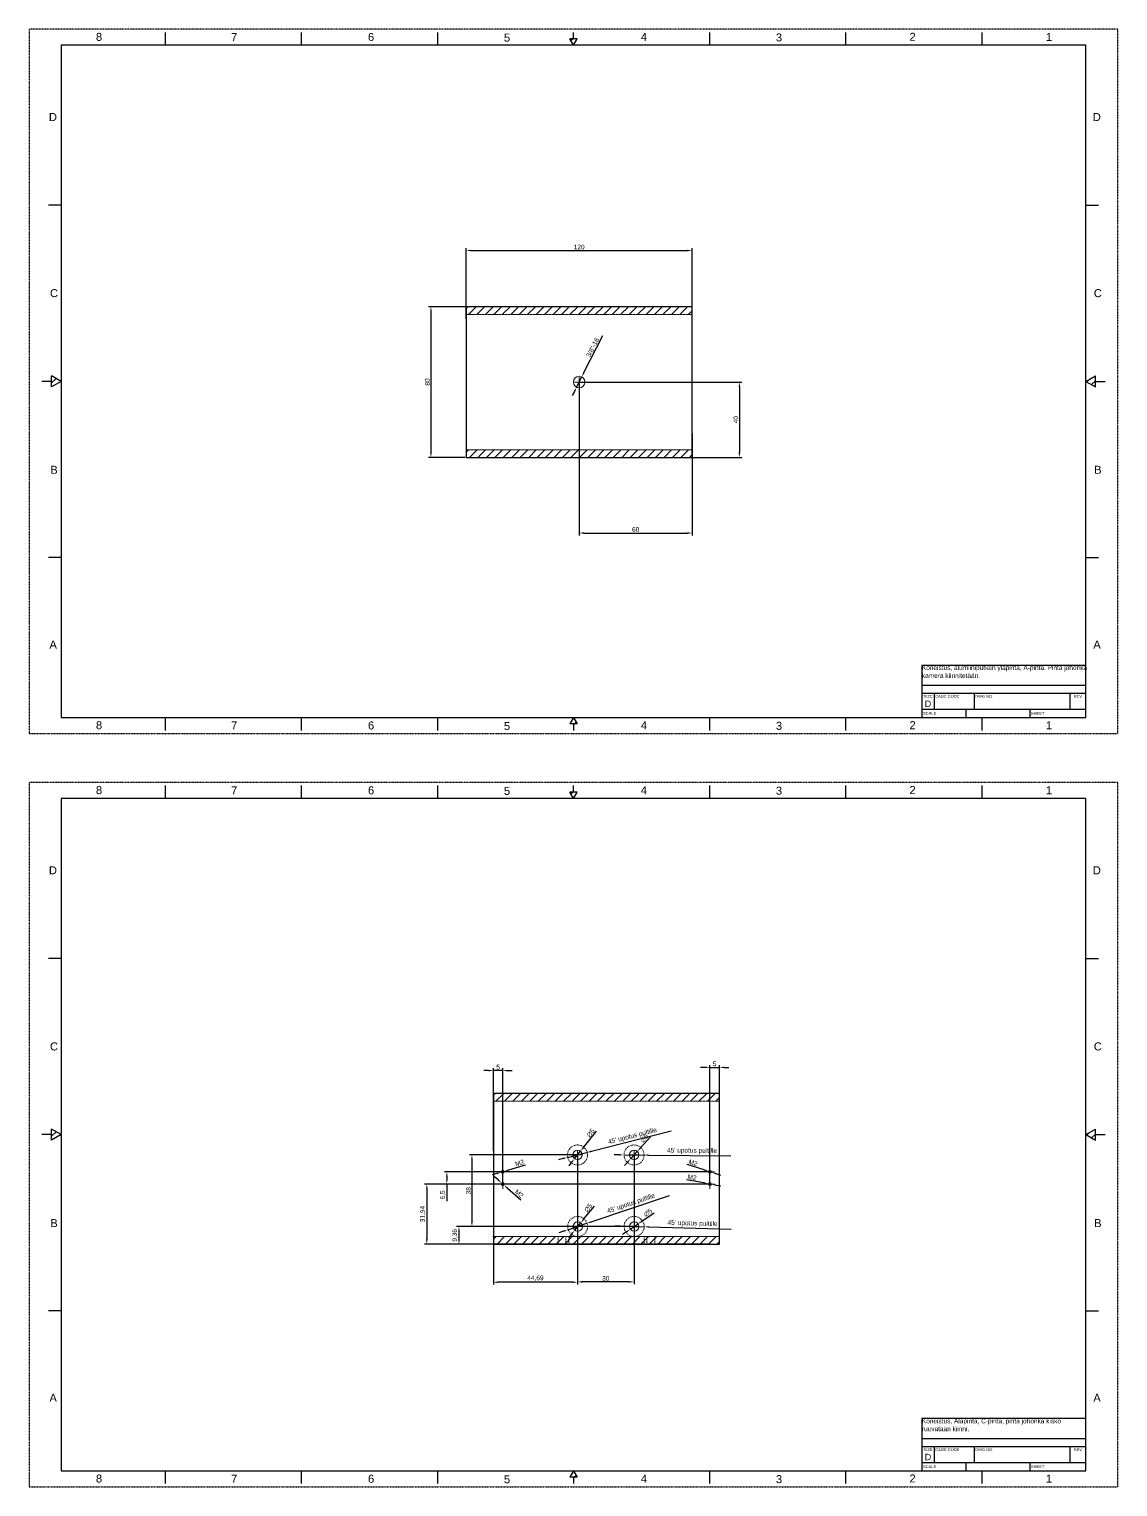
# Model space of a CAD drawing. Header units: millimetres. Extents: x -784753 to 2894, y -738 to 77802.
# Drawn here: x 2313 to 2891, y 1583 to 2357 of the extents above; entities that cross this region are included whole.
import ezdxf
from ezdxf.enums import TextEntityAlignment as Align

# ---------------------------------------------------------------- set-up
doc = ezdxf.new("R2010")
doc.units = ezdxf.units.MM
for name, pattern in [('CHAIN', [0.7087, 0.4724, -0.0591, 0.1181, -0.0591]), ('HIDDEN2', [0.1875, 0.125, -0.0625]), ('phl_center', [0.75, 0.4, -0.35])]:
    doc.linetypes.add(name, pattern=pattern)
doc.layers.add('DEFAULT', color=7, linetype='Continuous')
doc.layers.add('projection', color=7, linetype='Continuous')
doc.layers.add('Dimension (ANSI)', color=51, linetype='Continuous', lineweight=9)
doc.layers.add('Hatch (ANSI)', color=9, linetype='Continuous', lineweight=9)
doc.styles.add('ARIAL_TTF', font='arial.ttf')
doc.dimstyles.new('ISO-25', dxfattribs={"dimtxt": 2.5, "dimasz": 2.5, "dimexe": 1.25, "dimexo": 0.625, "dimtad": 1, "dimtxsty": 'Standard', "dimcen": 2.5, "dimadec": 0, "dimazin": 0, "dimtfac": 1, "dimtmove": 0, "dimatfit": 3, "dimfxl": 0, "dimarcsym": 0})

# ---------------------------------------------------------------- blocks, each defined once
blk = doc.blocks.new('ALUMIINIPUTKI-80X80-BOTTOMS')
at = {"layer": 'Hatch (ANSI)', "lineweight": 0}
h = blk.add_hatch(dxfattribs=at)
h.set_pattern_fill('ANSI31', color=256, style=0)
h.set_pattern_definition([(45, (83.8435, -284.888), (-2.245064, 2.245064), [])])
h.paths.add_polyline_path([(1312.97, -28.4), (1312.97, -32.52), (1432.97, -32.52), (1432.97, -28.4)])
h = blk.add_hatch(dxfattribs=at)
h.set_pattern_fill('ANSI31', color=256, style=0)
h.set_pattern_definition([(45, (83.9536, -284.888), (-2.245064, 2.245064), [])])
h.paths.add_polyline_path([(1433.08, -104.38), (1313.08, -104.38), (1313.08, -108.4), (1433.08, -108.4)])
for p, q in [((1433.19, -28.4), (1313.19, -28.4)), ((1313.19, -28.4), (1313.19, -108.4)), ((1433.19, -108.4), (1433.19, -28.4)), ((1313.19, -108.4), (1433.19, -108.4))]:
    blk.add_line(p, q)
at = {"color": 0, "lineweight": 0}
for p, q in [((1355.39, -61.04), (1360.39, -61.04)), ((1357.89, -58.54), (1357.89, -63.54)), ((1385.39, -61.04), (1390.39, -61.04)), ((1387.89, -58.54), (1387.89, -63.54)), ((1318.19, -67.46), (1318.19, -72.46)), ((1428.19, -67.46), (1428.19, -72.46)), ((1315.69, -69.96), (1320.69, -69.96)), ((1315.69, -76.46), (1320.69, -76.46)), ((1318.19, -73.96), (1318.19, -78.96)), ((1425.69, -69.96), (1430.69, -69.96)), ((1425.69, -76.46), (1430.69, -76.46)), ((1428.19, -73.96), (1428.19, -78.96)), ((1355.47, -99.04), (1360.47, -99.04)), ((1357.97, -96.54), (1357.97, -101.54)), ((1385.47, -99.04), (1390.47, -99.04)), ((1387.97, -96.54), (1387.97, -101.54))]:
    blk.add_line(p, q, dxfattribs=at)
at = {"linetype": 'phl_center', "lineweight": 0}
for p, q in [((1347.52, -108.4), (1347.52, -104.38)), ((1351.72, -108.4), (1351.72, -104.38)), ((1353.19, -108.4), (1353.19, -104.38)), ((1393.19, -108.4), (1393.19, -104.38)), ((1394.66, -108.4), (1394.66, -104.38)), ((1398.86, -108.4), (1398.86, -104.38))]:
    blk.add_line(p, q, dxfattribs=at)
at = {"lineweight": 0}
for p, q in [((1428.19, -104.38), (1427.19, -104.38)), ((1428.19, -104.38), (1429.19, -104.38)), ((1349.62, -108.4), (1347.12, -108.4)), ((1349.62, -108.4), (1352.12, -108.4)), ((1373.19, -108.4), (1353.19, -108.4)), ((1373.19, -108.4), (1393.19, -108.4)), ((1396.76, -108.4), (1394.26, -108.4)), ((1396.76, -108.4), (1399.26, -108.4))]:
    blk.add_line(p, q, dxfattribs=at)
at = {"linetype": 'phl_center', "lineweight": 0}
for centre in [(1357.89, -61.04), (1387.89, -61.04), (1357.97, -99.04), (1387.97, -99.04)]:
    blk.add_circle(centre, 5.32, dxfattribs=at)
at = {"lineweight": 0}
for centre, radius in [((1357.89, -61.04), 2.5), ((1387.89, -61.04), 2.5), ((1318.19, -69.96), 0.8), ((1428.19, -69.96), 0.8), ((1318.19, -76.46), 0.8), ((1428.19, -76.46), 0.8), ((1357.97, -99.04), 2.5), ((1387.97, -99.04), 2.5)]:
    blk.add_circle(centre, radius, dxfattribs=at)
at = {"layer": 'Hatch (ANSI)', "linetype": 'CHAIN', "lineweight": 0}
blk.add_line((1312.97, -32.52), (1432.97, -32.52), dxfattribs=at)
at = {"layer": 'Hatch (ANSI)', "lineweight": 0}
blk.add_line((1312.97, -104.38), (1432.97, -104.38), dxfattribs=at)
blk = doc.blocks.new('*D333')
at = {"layer": 'Defpoints', "color": 0, "lineweight": -3}
for p in [(2633.82, 1721.07), (2540.78, 1711.7), (2569.52, 1711.7)]:
    blk.add_point(p, dxfattribs=at)
at = {"layer": 'Dimension (ANSI)', "color": 0, "lineweight": -2}
for p, q in [((2633.19, 1721.07), (2539.53, 1721.07)), ((2540.78, 1718.57), (2540.78, 1714.2)), ((2568.9, 1711.7), (2539.53, 1711.7))]:
    blk.add_line(p, q, dxfattribs=at)
for points in [[(2540.36, 1718.57), (2541.2, 1718.57), (2540.78, 1721.07)], [(2541.2, 1714.2), (2540.36, 1714.2), (2540.78, 1711.7)]]:
    blk.add_solid(points, dxfattribs=at)
at = {"layer": 'Dimension (ANSI)', "color": 0, "lineweight": -2, "insert": (2538.7, 1716.39), "char_height": 2.5, "attachment_point": 5, "rotation": 90}
blk.add_mtext('9,36', dxfattribs=at)
blk = doc.blocks.new('*D334')
at = {"layer": 'Defpoints', "color": 0, "lineweight": -3}
for p in [(2603.73, 1759.07), (2559.04, 1724), (2559.04, 1691.5)]:
    blk.add_point(p, dxfattribs=at)
at = {"layer": 'Dimension (ANSI)', "color": 0, "lineweight": -2}
for p, q in [((2603.73, 1758.44), (2603.73, 1690.25)), ((2559.04, 1723.38), (2559.04, 1690.25)), ((2601.23, 1691.5), (2561.54, 1691.5))]:
    blk.add_line(p, q, dxfattribs=at)
for points in [[(2561.54, 1691.08), (2561.54, 1691.92), (2559.04, 1691.5)], [(2601.23, 1691.92), (2601.23, 1691.08), (2603.73, 1691.5)]]:
    blk.add_solid(points, dxfattribs=at)
at = {"layer": 'Dimension (ANSI)', "color": 0, "lineweight": -2, "insert": (2581.38, 1693.58), "char_height": 2.5, "attachment_point": 5}
blk.add_mtext('44,69', dxfattribs=at)
blk = doc.blocks.new('*D335')
at = {"layer": 'Defpoints', "color": 0, "lineweight": -3}
for p in [(2603.73, 1759.07), (2633.73, 1759.07), (2603.73, 1691.66)]:
    blk.add_point(p, dxfattribs=at)
at = {"layer": 'Dimension (ANSI)', "color": 0, "lineweight": -2}
for p, q in [((2603.73, 1758.44), (2603.73, 1690.41)), ((2633.73, 1758.44), (2633.73, 1690.41)), ((2631.23, 1691.66), (2606.23, 1691.66))]:
    blk.add_line(p, q, dxfattribs=at)
for points in [[(2606.23, 1691.25), (2606.23, 1692.08), (2603.73, 1691.66)], [(2631.23, 1692.08), (2631.23, 1691.25), (2633.73, 1691.66)]]:
    blk.add_solid(points, dxfattribs=at)
at = {"layer": 'Dimension (ANSI)', "color": 0, "lineweight": -2, "insert": (2618.73, 1693.54), "char_height": 2.5, "attachment_point": 5}
blk.add_mtext('30', dxfattribs=at)
blk = doc.blocks.new('*D336')
at = {"layer": 'Defpoints', "color": 0, "lineweight": -3}
for p in [(2559.04, 1803.86), (2559.04, 1760.88), (2564.04, 1743.65)]:
    blk.add_point(p, dxfattribs=at)
at = {"layer": 'Dimension (ANSI)', "color": 0, "lineweight": -2}
for p, q in [((2556.54, 1803.86), (2554.04, 1803.86)), ((2559.04, 1761.5), (2559.04, 1805.11)), ((2564.04, 1803.86), (2559.04, 1803.86)), ((2564.04, 1744.27), (2564.04, 1805.11)), ((2566.54, 1803.86), (2569.04, 1803.86))]:
    blk.add_line(p, q, dxfattribs=at)
for points in [[(2556.54, 1804.27), (2556.54, 1803.44), (2559.04, 1803.86)], [(2566.54, 1803.44), (2566.54, 1804.27), (2564.04, 1803.86)]]:
    blk.add_solid(points, dxfattribs=at)
at = {"layer": 'Dimension (ANSI)', "color": 0, "lineweight": -2, "insert": (2561.54, 1805.73), "char_height": 2.5, "attachment_point": 5}
blk.add_mtext('5', dxfattribs=at)
blk = doc.blocks.new('*D337')
at = {"layer": 'Defpoints', "color": 0, "lineweight": -3}
for p in [(2679.04, 1805.59), (2679.04, 1783.01), (2674.04, 1743.65)]:
    blk.add_point(p, dxfattribs=at)
at = {"layer": 'Dimension (ANSI)', "color": 0, "lineweight": -2}
for p, q in [((2671.54, 1805.59), (2669.04, 1805.59)), ((2674.04, 1744.27), (2674.04, 1806.84)), ((2674.04, 1805.59), (2679.04, 1805.59)), ((2679.04, 1783.64), (2679.04, 1806.84)), ((2681.54, 1805.59), (2684.04, 1805.59))]:
    blk.add_line(p, q, dxfattribs=at)
for points in [[(2671.54, 1806), (2671.54, 1805.17), (2674.04, 1805.59)], [(2681.54, 1805.17), (2681.54, 1806), (2679.04, 1805.59)]]:
    blk.add_solid(points, dxfattribs=at)
at = {"layer": 'Dimension (ANSI)', "color": 0, "lineweight": -2, "insert": (2676.54, 1807.46), "char_height": 2.5, "attachment_point": 5}
blk.add_mtext('5', dxfattribs=at)
blk = doc.blocks.new('*D338')
at = {"layer": 'Defpoints', "color": 0, "lineweight": -3}
for p in [(2674.04, 1743.65), (2523.71, 1711.7), (2674.04, 1711.7)]:
    blk.add_point(p, dxfattribs=at)
at = {"layer": 'Dimension (ANSI)', "color": 0, "lineweight": -2}
for p, q in [((2673.41, 1743.65), (2522.46, 1743.65)), ((2523.71, 1741.15), (2523.71, 1714.2)), ((2673.41, 1711.7), (2522.46, 1711.7))]:
    blk.add_line(p, q, dxfattribs=at)
for points in [[(2523.29, 1741.15), (2524.13, 1741.15), (2523.71, 1743.65)], [(2524.13, 1714.2), (2523.29, 1714.2), (2523.71, 1711.7)]]:
    blk.add_solid(points, dxfattribs=at)
at = {"layer": 'Dimension (ANSI)', "color": 0, "lineweight": -2, "insert": (2521.63, 1727.68), "char_height": 2.5, "attachment_point": 5, "rotation": 90}
blk.add_mtext('31,94', dxfattribs=at)
blk = doc.blocks.new('*D339')
at = {"layer": 'Defpoints', "color": 0, "lineweight": -3}
for p in [(2674.04, 1750.15), (2534.33, 1743.65), (2667.05, 1743.65)]:
    blk.add_point(p, dxfattribs=at)
at = {"layer": 'Dimension (ANSI)', "color": 0, "lineweight": -2}
for p, q in [((2673.41, 1750.15), (2533.08, 1750.15)), ((2666.43, 1743.65), (2533.08, 1743.65)), ((2534.33, 1747.65), (2534.33, 1746.15)), ((2534.33, 1743.65), (2534.33, 1741.15)), ((2534.33, 1741.15), (2534.33, 1734.48))]:
    blk.add_line(p, q, dxfattribs=at)
for points in [[(2533.91, 1747.65), (2534.75, 1747.65), (2534.33, 1750.15)], [(2534.75, 1746.15), (2533.91, 1746.15), (2534.33, 1743.65)]]:
    blk.add_solid(points, dxfattribs=at)
at = {"layer": 'Dimension (ANSI)', "color": 0, "lineweight": -2, "insert": (2532.25, 1737.82), "char_height": 2.5, "attachment_point": 5, "rotation": 90}
blk.add_mtext('6,5', dxfattribs=at)
blk = doc.blocks.new('*D340')
at = {"layer": 'Defpoints', "color": 0, "lineweight": -3}
for p in [(2603.73, 1759.07), (2547.65, 1721.07), (2603.73, 1721.07)]:
    blk.add_point(p, dxfattribs=at)
at = {"layer": 'Dimension (ANSI)', "color": 0, "lineweight": -2}
for p, q in [((2603.11, 1759.07), (2546.4, 1759.07)), ((2547.65, 1756.57), (2547.65, 1723.57)), ((2603.11, 1721.07), (2546.4, 1721.07))]:
    blk.add_line(p, q, dxfattribs=at)
for points in [[(2547.24, 1756.57), (2548.07, 1756.57), (2547.65, 1759.07)], [(2548.07, 1723.57), (2547.24, 1723.57), (2547.65, 1721.07)]]:
    blk.add_solid(points, dxfattribs=at)
at = {"layer": 'Dimension (ANSI)', "color": 0, "lineweight": -2, "insert": (2545.78, 1740.07), "char_height": 2.5, "attachment_point": 5, "rotation": 90}
blk.add_mtext('38', dxfattribs=at)
blk = doc.blocks.new('*D341')
at = {"layer": 'Defpoints', "color": 0, "lineweight": -3}
for p in [(2602.17, 1757.12), (2605.29, 1761.02)]:
    blk.add_point(p, dxfattribs=at)
at = {"layer": 'Dimension (ANSI)', "color": 0, "lineweight": -2}
for p, q in [((2606.86, 1762.97), (2613.86, 1771.72)), ((2602.17, 1757.12), (2605.29, 1761.02)), ((2600.61, 1755.17), (2599.04, 1753.22))]:
    blk.add_line(p, q, dxfattribs=at)
for points in [[(2600.28, 1755.43), (2600.93, 1754.91), (2602.17, 1757.12)], [(2607.18, 1762.71), (2606.53, 1763.23), (2605.29, 1761.02)]]:
    blk.add_solid(points, dxfattribs=at)
at = {"layer": 'Dimension (ANSI)', "color": 0, "lineweight": -2, "insert": (2610.71, 1770.77), "char_height": 2.5, "attachment_point": 5, "rotation": 51.3013}
blk.add_mtext('∅5', dxfattribs=at)
blk = doc.blocks.new('*D342')
at = {"layer": 'Defpoints', "color": 0, "lineweight": -3}
for p in [(2632.05, 1757.22), (2635.41, 1760.92)]:
    blk.add_point(p, dxfattribs=at)
at = {"layer": 'Dimension (ANSI)', "color": 0, "lineweight": -2}
for p, q in [((2637.09, 1762.77), (2642.41, 1768.64)), ((2632.05, 1757.22), (2635.41, 1760.92)), ((2630.37, 1755.36), (2628.69, 1753.51))]:
    blk.add_line(p, q, dxfattribs=at)
for points in [[(2630.06, 1755.64), (2630.68, 1755.08), (2632.05, 1757.22)], [(2637.4, 1762.49), (2636.78, 1763.05), (2635.41, 1760.92)]]:
    blk.add_solid(points, dxfattribs=at)
at = {"layer": 'Dimension (ANSI)', "color": 0, "lineweight": -2, "insert": (2639.2, 1767.89), "char_height": 2.5, "attachment_point": 5, "rotation": 47.8082}
blk.add_mtext('∅5', dxfattribs=at)
blk = doc.blocks.new('*D343')
at = {"layer": 'Defpoints', "color": 0, "lineweight": -3}
for p in [(2602.24, 1719.13), (2605.4, 1723.01)]:
    blk.add_point(p, dxfattribs=at)
at = {"layer": 'Dimension (ANSI)', "color": 0, "lineweight": -2}
for p, q in [((2606.98, 1724.94), (2612.66, 1731.9)), ((2602.24, 1719.13), (2605.4, 1723.01)), ((2600.66, 1717.19), (2599.08, 1715.26))]:
    blk.add_line(p, q, dxfattribs=at)
for points in [[(2600.33, 1717.46), (2600.98, 1716.93), (2602.24, 1719.13)], [(2607.3, 1724.68), (2606.65, 1725.21), (2605.4, 1723.01)]]:
    blk.add_solid(points, dxfattribs=at)
at = {"layer": 'Dimension (ANSI)', "color": 0, "lineweight": -2, "insert": (2609.49, 1730.99), "char_height": 2.5, "attachment_point": 5, "rotation": 50.79139}
blk.add_mtext('∅5', dxfattribs=at)
blk = doc.blocks.new('*D344')
at = {"layer": 'Defpoints', "color": 0, "lineweight": -3}
for p in [(2631.76, 1719.65), (2635.87, 1722.49)]:
    blk.add_point(p, dxfattribs=at)
at = {"layer": 'Dimension (ANSI)', "color": 0, "lineweight": -2}
for p, q in [((2637.93, 1723.91), (2644.45, 1728.4)), ((2631.76, 1719.65), (2635.87, 1722.49)), ((2629.7, 1718.23), (2627.64, 1716.81))]:
    blk.add_line(p, q, dxfattribs=at)
for points in [[(2629.46, 1718.57), (2629.94, 1717.89), (2631.76, 1719.65)], [(2638.17, 1723.57), (2637.7, 1724.25), (2635.87, 1722.49)]]:
    blk.add_solid(points, dxfattribs=at)
at = {"layer": 'Dimension (ANSI)', "color": 0, "lineweight": -2, "insert": (2641.15, 1728.41), "char_height": 2.5, "attachment_point": 5, "rotation": 34.6017}
blk.add_mtext('∅5', dxfattribs=at)
blk = doc.blocks.new('*D345')
at = {"layer": 'Defpoints', "color": 0, "lineweight": -3}
for p in [(2628.23, 1759.11), (2638.86, 1759.03)]:
    blk.add_point(p, dxfattribs=at)
at = {"layer": 'Dimension (ANSI)', "color": 0, "lineweight": -2}
for p, q in [((2625.73, 1759.13), (2623.23, 1759.15)), ((2628.23, 1759.11), (2638.86, 1759.03)), ((2641.36, 1759.01), (2685.11, 1758.66))]:
    blk.add_line(p, q, dxfattribs=at)
for points in [[(2625.73, 1759.55), (2625.73, 1758.71), (2628.23, 1759.11)], [(2641.36, 1758.59), (2641.37, 1759.42), (2638.86, 1759.03)]]:
    blk.add_solid(points, dxfattribs=at)
at = {"layer": 'Dimension (ANSI)', "color": 0, "lineweight": -2, "insert": (2664.5, 1761.12), "char_height": 2.5, "attachment_point": 5, "rotation": 359.54877}
blk.add_mtext("45' upotus pultille", dxfattribs=at)
blk = doc.blocks.new('*D346')
at = {"layer": 'Defpoints', "color": 0, "lineweight": -3}
for p in [(2598.39, 1757.76), (2608.7, 1760.38)]:
    blk.add_point(p, dxfattribs=at)
at = {"layer": 'Dimension (ANSI)', "color": 0, "lineweight": -2}
for p, q in [((2611.12, 1761), (2653.52, 1771.8)), ((2595.97, 1757.14), (2593.55, 1756.52)), ((2598.39, 1757.76), (2608.7, 1760.38))]:
    blk.add_line(p, q, dxfattribs=at)
for points in [[(2595.87, 1757.54), (2596.07, 1756.74), (2598.39, 1757.76)], [(2611.22, 1760.59), (2611.02, 1761.4), (2608.7, 1760.38)]]:
    blk.add_solid(points, dxfattribs=at)
at = {"layer": 'Dimension (ANSI)', "color": 0, "lineweight": -2, "insert": (2632.96, 1768.93), "char_height": 2.5, "attachment_point": 5, "rotation": 14.29062}
blk.add_mtext("45' upotus pultille", dxfattribs=at)
blk = doc.blocks.new('*D347')
at = {"layer": 'Defpoints', "color": 0, "lineweight": -3}
for p in [(2598.6, 1719.36), (2608.67, 1722.77)]:
    blk.add_point(p, dxfattribs=at)
at = {"layer": 'Dimension (ANSI)', "color": 0, "lineweight": -2}
for p, q in [((2611.04, 1723.58), (2652.48, 1737.6)), ((2596.23, 1718.56), (2593.86, 1717.76)), ((2598.6, 1719.36), (2608.67, 1722.77))]:
    blk.add_line(p, q, dxfattribs=at)
for points in [[(2596.09, 1718.96), (2596.36, 1718.17), (2598.6, 1719.36)], [(2611.17, 1723.18), (2610.9, 1723.97), (2608.67, 1722.77)]]:
    blk.add_solid(points, dxfattribs=at)
at = {"layer": 'Dimension (ANSI)', "color": 0, "lineweight": -2, "insert": (2632.2, 1733.16), "char_height": 2.5, "attachment_point": 5, "rotation": 18.70175}
blk.add_mtext("45' upotus pultille", dxfattribs=at)
blk = doc.blocks.new('*D348')
at = {"layer": 'Defpoints', "color": 0, "lineweight": -3}
for p in [(2628.5, 1721.21), (2639.13, 1720.93)]:
    blk.add_point(p, dxfattribs=at)
at = {"layer": 'Dimension (ANSI)', "color": 0, "lineweight": -2}
for p, q in [((2626, 1721.27), (2623.5, 1721.34)), ((2628.5, 1721.21), (2639.13, 1720.93)), ((2641.63, 1720.86), (2685.37, 1719.72))]:
    blk.add_line(p, q, dxfattribs=at)
for points in [[(2626.01, 1721.69), (2625.99, 1720.86), (2628.5, 1721.21)], [(2641.62, 1720.45), (2641.64, 1721.28), (2639.13, 1720.93)]]:
    blk.add_solid(points, dxfattribs=at)
at = {"layer": 'Dimension (ANSI)', "color": 0, "lineweight": -2, "insert": (2664.81, 1722.55), "char_height": 2.5, "attachment_point": 5, "rotation": 358.49796}
blk.add_mtext("45' upotus pultille", dxfattribs=at)
blk = doc.blocks.new('ALUMIINIPUTKI-80X80-TOPS')
at = {"layer": 'Hatch (ANSI)', "lineweight": 0}
h = blk.add_hatch(dxfattribs=at)
h.set_pattern_fill('ANSI31', color=256, style=0)
h.set_pattern_definition([(45, (459.0098, -586.3665), (-2.245064, 2.245064), [])])
h.paths.add_polyline_path([(1688.14, -329.88), (1688.14, -334), (1808.14, -334), (1808.14, -329.88)])
h = blk.add_hatch(dxfattribs=at)
h.set_pattern_fill('ANSI31', color=256, style=0)
h.set_pattern_definition([(45, (459.12, -586.3665), (-2.245064, 2.245064), [])])
h.paths.add_polyline_path([(1808.25, -405.85), (1688.25, -405.85), (1688.25, -409.88), (1808.25, -409.88)])
for p, q in [((1808.36, -329.88), (1688.36, -329.88)), ((1688.36, -329.88), (1688.36, -409.88)), ((1808.36, -409.88), (1808.36, -329.88)), ((1688.36, -409.88), (1808.36, -409.88))]:
    blk.add_line(p, q)
at = {"color": 0, "lineweight": 0}
for p, q in [((1745.86, -369.88), (1750.86, -369.88)), ((1748.36, -367.38), (1748.36, -372.38))]:
    blk.add_line(p, q, dxfattribs=at)
at = {"lineweight": 0}
for p, q in [((1724.79, -409.88), (1722.29, -409.88)), ((1724.79, -409.88), (1727.29, -409.88)), ((1748.36, -409.88), (1728.36, -409.88)), ((1748.36, -409.88), (1768.36, -409.88)), ((1771.93, -409.88), (1769.43, -409.88)), ((1771.93, -409.88), (1774.43, -409.88)), ((1803.36, -405.85), (1802.36, -405.85)), ((1803.36, -405.85), (1804.36, -405.85))]:
    blk.add_line(p, q, dxfattribs=at)
blk.add_circle((1748.36, -369.88), 3.07, dxfattribs=at)
at = {"layer": 'Hatch (ANSI)', "linetype": 'CHAIN', "lineweight": 0}
blk.add_line((1688.14, -334), (1808.14, -334), dxfattribs=at)
at = {"layer": 'Hatch (ANSI)', "lineweight": 0}
blk.add_line((1688.14, -405.85), (1808.14, -405.85), dxfattribs=at)
blk = doc.blocks.new('*D351')
at = {"layer": 'Defpoints', "color": 0, "lineweight": -3}
for p in [(2604.6, 2169.5), (2664.6, 2142.66), (2664.6, 2089.33)]:
    blk.add_point(p, dxfattribs=at)
at = {"layer": 'Dimension (ANSI)', "color": 0, "lineweight": -2}
for p, q in [((2604.6, 2168.88), (2604.6, 2088.08)), ((2664.6, 2142.04), (2664.6, 2088.08)), ((2607.1, 2089.33), (2662.1, 2089.33))]:
    blk.add_line(p, q, dxfattribs=at)
for points in [[(2607.1, 2088.92), (2607.1, 2089.75), (2604.6, 2089.33)], [(2662.1, 2089.75), (2662.1, 2088.92), (2664.6, 2089.33)]]:
    blk.add_solid(points, dxfattribs=at)
at = {"layer": 'Dimension (ANSI)', "color": 0, "lineweight": -2, "insert": (2634.6, 2091.21), "char_height": 2.5, "attachment_point": 5}
blk.add_mtext('60', dxfattribs=at)
blk = doc.blocks.new('*D352')
at = {"layer": 'Defpoints', "color": 0, "lineweight": -3}
for p in [(2604.6, 2169.5), (2614.6, 2129.5), (2689.66, 2129.5)]:
    blk.add_point(p, dxfattribs=at)
at = {"layer": 'Dimension (ANSI)', "color": 0, "lineweight": -2}
for p, q in [((2605.23, 2169.5), (2690.91, 2169.5)), ((2689.66, 2167), (2689.66, 2132)), ((2615.23, 2129.5), (2690.91, 2129.5))]:
    blk.add_line(p, q, dxfattribs=at)
for points in [[(2689.24, 2167), (2690.08, 2167), (2689.66, 2169.5)], [(2690.08, 2132), (2689.24, 2132), (2689.66, 2129.5)]]:
    blk.add_solid(points, dxfattribs=at)
at = {"layer": 'Dimension (ANSI)', "color": 0, "lineweight": -2, "insert": (2687.79, 2149.5), "char_height": 2.5, "attachment_point": 5, "rotation": 90}
blk.add_mtext('40', dxfattribs=at)
blk = doc.blocks.new('*D353')
at = {"layer": 'Defpoints', "color": 0, "lineweight": -3}
for p in [(2544.6, 2209.5), (2525.89, 2129.5), (2544.6, 2129.5)]:
    blk.add_point(p, dxfattribs=at)
at = {"layer": 'Dimension (ANSI)', "color": 0, "lineweight": -2}
for p, q in [((2543.98, 2209.5), (2524.64, 2209.5)), ((2525.89, 2207), (2525.89, 2132)), ((2543.98, 2129.5), (2524.64, 2129.5))]:
    blk.add_line(p, q, dxfattribs=at)
for points in [[(2525.47, 2207), (2526.31, 2207), (2525.89, 2209.5)], [(2526.31, 2132), (2525.47, 2132), (2525.89, 2129.5)]]:
    blk.add_solid(points, dxfattribs=at)
at = {"layer": 'Dimension (ANSI)', "color": 0, "lineweight": -2, "insert": (2524.02, 2169.5), "char_height": 2.5, "attachment_point": 5, "rotation": 90}
blk.add_mtext('80', dxfattribs=at)
blk = doc.blocks.new('*D355')
at = {"layer": 'Defpoints', "color": 0, "lineweight": -3}
for p in [(2664.6, 2239.33), (2544.6, 2202.44), (2664.6, 2200.54)]:
    blk.add_point(p, dxfattribs=at)
at = {"layer": 'Dimension (ANSI)', "color": 0, "lineweight": -2}
for p, q in [((2544.6, 2203.06), (2544.6, 2240.58)), ((2547.1, 2239.33), (2662.1, 2239.33)), ((2664.6, 2201.17), (2664.6, 2240.58))]:
    blk.add_line(p, q, dxfattribs=at)
for points in [[(2547.1, 2238.92), (2547.1, 2239.75), (2544.6, 2239.33)], [(2662.1, 2239.75), (2662.1, 2238.92), (2664.6, 2239.33)]]:
    blk.add_solid(points, dxfattribs=at)
at = {"layer": 'Dimension (ANSI)', "color": 0, "lineweight": -2, "insert": (2604.6, 2241.21), "char_height": 2.5, "attachment_point": 5}
blk.add_mtext('120', dxfattribs=at)
blk = doc.blocks.new('*D375')
at = {"layer": 'Defpoints', "color": 0, "lineweight": -3}
for p in [(2605.99, 2172.24), (2603.22, 2166.76)]:
    blk.add_point(p, dxfattribs=at)
at = {"layer": 'Dimension (ANSI)', "color": 0, "lineweight": -2}
for p, q in [((2607.11, 2174.48), (2617.08, 2194.24)), ((2603.22, 2166.76), (2605.99, 2172.24)), ((2602.09, 2164.53), (2600.97, 2162.3))]:
    blk.add_line(p, q, dxfattribs=at)
for points in [[(2607.48, 2174.29), (2606.74, 2174.66), (2605.99, 2172.24)], [(2601.72, 2164.72), (2602.47, 2164.34), (2603.22, 2166.76)]]:
    blk.add_solid(points, dxfattribs=at)
at = {"layer": 'Dimension (ANSI)', "color": 0, "lineweight": -2, "insert": (2611.75, 2187.83), "char_height": 2.5, "attachment_point": 5, "rotation": 63.24084}
blk.add_mtext('3/8"-16', dxfattribs=at)
blk = doc.blocks.new('*X387')
at = {"layer": 'DEFAULT', "color": 7, "linetype": 'Continuous'}
blk.add_line((17.025, 0.3), (17.082, 0.359), dxfattribs=at)
blk = doc.blocks.new('*X388')
at = {"layer": 'DEFAULT', "color": 7, "linetype": 'Continuous'}
for p, q in [((33.115, 11.066), (33.028, 10.984)), ((33.179, 10.897), (33.299, 11.019))]:
    blk.add_line(p, q, dxfattribs=at)
blk = doc.blocks.new('*X389')
at = {"layer": 'DEFAULT', "color": 7, "linetype": 'Continuous'}
for p, q in [((0.841, 11.092), (0.7, 10.955)), ((0.961, 10.979), (0.989, 11.006))]:
    blk.add_line(p, q, dxfattribs=at)
blk = doc.blocks.new('*X390')
at = {"layer": 'DEFAULT', "color": 7, "linetype": 'Continuous'}
blk.add_line((16.989, 21.699), (16.921, 21.636), dxfattribs=at)
blk = doc.blocks.new('SHEET-D')
at = {"layer": 'DEFAULT', "color": 7, "linetype": 'HIDDEN2'}
for p, q in [((2316.04, -43.12), (2316.04, -417.16)), ((2894.11, -43.12), (2316.04, -43.12)), ((2894.11, -417.16), (2894.11, -43.12)), ((2316.04, -417.16), (2894.11, -417.16))]:
    blk.add_line(p, q, dxfattribs=at)
at = {"layer": 'DEFAULT', "color": 7, "linetype": 'Continuous'}
for p, q in [((2388.3, -44.82), (2388.3, -51.62)), ((2460.56, -44.82), (2460.56, -51.62)), ((2532.82, -44.82), (2532.82, -51.62)), ((2605.08, -48.22), (2605.08, -44.82)), ((2677.34, -44.82), (2677.34, -51.62)), ((2749.59, -44.82), (2749.59, -51.62)), ((2821.85, -44.82), (2821.85, -51.62)), ((2877.11, -51.62), (2333.05, -51.62)), ((2333.05, -51.62), (2333.05, -408.66)), ((2607.04, -48.22), (2603.11, -48.22)), ((2605.08, -51.62), (2603.11, -48.22)), ((2605.08, -51.62), (2607.04, -48.22)), ((2877.11, -408.66), (2877.11, -51.62)), ((2333.05, -136.63), (2326.25, -136.63)), ((2877.11, -136.63), (2883.91, -136.63)), ((2327.95, -230.14), (2322.84, -230.14)), ((2333.05, -230.14), (2327.95, -227.19)), ((2327.95, -233.08), (2327.95, -227.19)), ((2333.05, -230.14), (2327.95, -233.08)), ((2877.11, -230.14), (2882.21, -227.19)), ((2877.11, -230.14), (2882.21, -233.08)), ((2882.21, -233.08), (2882.21, -227.19)), ((2882.21, -230.14), (2887.31, -230.14)), ((2333.05, -323.65), (2326.25, -323.65)), ((2877.11, -323.65), (2883.91, -323.65)), ((2790.06, -380.95), (2790.06, -408.66)), ((2877.11, -380.95), (2790.06, -380.95)), ((2877.11, -391.66), (2790.06, -391.66)), ((2877.11, -395.91), (2790.06, -395.91)), ((2796.52, -395.91), (2796.52, -404.41)), ((2817.77, -395.91), (2817.77, -404.41)), ((2868.61, -395.91), (2868.61, -404.41)), ((2333.05, -408.66), (2877.11, -408.66)), ((2388.3, -408.66), (2388.3, -415.46)), ((2460.56, -408.66), (2460.56, -415.46)), ((2532.82, -408.66), (2532.82, -415.46)), ((2605.08, -408.66), (2603.11, -412.06)), ((2605.08, -408.66), (2607.04, -412.06)), ((2677.34, -408.66), (2677.34, -415.46)), ((2749.59, -408.66), (2749.59, -415.46)), ((2877.11, -404.41), (2790.06, -404.41)), ((2813.35, -404.41), (2813.35, -408.66)), ((2821.85, -408.66), (2821.85, -415.46)), ((2847.35, -404.41), (2847.35, -408.66)), ((2607.04, -412.06), (2603.11, -412.06)), ((2605.08, -412.06), (2605.08, -415.46))]:
    blk.add_line(p, q, dxfattribs=at)
at = {"color": 0, "xscale": 17.00193276708238, "yscale": 17.00193276708238, "zscale": 17.00193276708238}
for name in ['*X390', '*X389', '*X388', '*X387']:
    blk.add_blockref(name, (2316.04, -417.16), dxfattribs=at).dxf.unprotected_set("ltscale", 0)
at = {"layer": 'DEFAULT', "color": 7, "linetype": 'Continuous', "style": 'ARIAL_TTF'}
for s, height, p in [('8', 4.25, (2351.5, -45.08)), ('7', 4.25, (2423.27, -45.19)), ('6', 4.25, (2495.93, -45.19)), ('5', 4.25, (2568.12, -45.49)), ('4', 4.25, (2640.85, -45.1)), ('3', 4.25, (2712.54, -45.38)), ('2', 4.25, (2783.47, -45.04)), ('1', 4.25, (2855.94, -45.11)), ('D', 4.25, (2326.52, -87.66)), ('D', 4.25, (2880.79, -87.66)), ('C', 4.25, (2327.1, -181.17)), ('C', 4.25, (2881.36, -181.17)), ('B', 4.25, (2327.25, -274.98)), ('B', 4.25, (2881.52, -274.98)), ('A', 4.25, (2326.81, -367.76)), ('A', 4.25, (2881.08, -367.76)), ('SIZE', 1.53, (2790.91, -396.65)), ('D', 3.4, (2791.59, -399.62)), (' CAGE CODE', 1.53, (2796.52, -396.65)), (' DWG NO.', 1.53, (2817.77, -396.65)), ('REV', 1.53, (2870.66, -396.65)), (' SCALE', 1.53, (2790.06, -405.66)), (' SHEET', 1.53, (2847.35, -405.66)), ('8', 4.25, (2351.5, -410.62)), ('7', 4.25, (2423.27, -410.73)), ('6', 4.25, (2495.93, -410.73)), ('5', 4.25, (2568.12, -411.03)), ('4', 4.25, (2640.85, -410.65)), ('3', 4.25, (2712.54, -410.92)), ('2', 4.25, (2783.47, -410.58)), ('1', 4.25, (2855.94, -410.65))]:
    blk.add_text(s, height=height, dxfattribs=at).set_placement(p, align=Align.TOP_LEFT)
blk = doc.blocks.new('*D407')
at = {"layer": 'Defpoints', "color": 0, "lineweight": -3}
for p in [(2563.27, 1749.91), (2564.8, 1750.39)]:
    blk.add_point(p, dxfattribs=at)
at = {"layer": 'Dimension (ANSI)', "color": 0, "lineweight": -2}
for p, q in [((2563.27, 1749.91), (2564.8, 1750.39)), ((2567.19, 1751.12), (2576.15, 1753.88)), ((2560.88, 1749.18), (2558.49, 1748.44))]:
    blk.add_line(p, q, dxfattribs=at)
for points in [[(2560.76, 1749.58), (2561.01, 1748.78), (2563.27, 1749.91)], [(2567.31, 1750.72), (2567.07, 1751.52), (2564.8, 1750.39)]]:
    blk.add_solid(points, dxfattribs=at)
at = {"layer": 'Dimension (ANSI)', "color": 0, "lineweight": -2, "insert": (2573.01, 1754.87), "char_height": 2.5, "attachment_point": 5, "rotation": 17.09606}
blk.add_mtext('M2', dxfattribs=at)
blk = doc.blocks.new('*D408')
at = {"layer": 'Defpoints', "color": 0, "lineweight": -3}
for p in [(2563.43, 1744.18), (2564.64, 1743.12)]:
    blk.add_point(p, dxfattribs=at)
at = {"layer": 'Dimension (ANSI)', "color": 0, "lineweight": -2}
for p, q in [((2561.55, 1745.82), (2559.67, 1747.47)), ((2563.43, 1744.18), (2564.64, 1743.12)), ((2566.52, 1741.48), (2573.58, 1735.3))]:
    blk.add_line(p, q, dxfattribs=at)
for points in [[(2561.83, 1746.14), (2561.28, 1745.51), (2563.43, 1744.18)], [(2566.25, 1741.16), (2566.79, 1741.79), (2564.64, 1743.12)]]:
    blk.add_solid(points, dxfattribs=at)
at = {"layer": 'Dimension (ANSI)', "color": 0, "lineweight": -2, "insert": (2572.77, 1738.5), "char_height": 2.5, "attachment_point": 5, "rotation": 318.81063}
blk.add_mtext('M2', dxfattribs=at)
blk = doc.blocks.new('*D409')
at = {"layer": 'Defpoints', "color": 0, "lineweight": -3}
for p in [(2673.27, 1750.39), (2674.8, 1749.91)]:
    blk.add_point(p, dxfattribs=at)
at = {"layer": 'Dimension (ANSI)', "color": 0, "lineweight": -2}
for p, q in [((2670.89, 1751.15), (2661.96, 1754)), ((2674.8, 1749.91), (2673.27, 1750.39)), ((2677.18, 1749.15), (2679.56, 1748.39))]:
    blk.add_line(p, q, dxfattribs=at)
for points in [[(2671.02, 1751.55), (2670.77, 1750.75), (2673.27, 1750.39)], [(2677.05, 1748.75), (2677.31, 1749.55), (2674.8, 1749.91)]]:
    blk.add_solid(points, dxfattribs=at)
at = {"layer": 'Dimension (ANSI)', "color": 0, "lineweight": -2, "insert": (2665.11, 1754.96), "char_height": 2.5, "attachment_point": 5, "rotation": 342.32804}
blk.add_mtext('M2', dxfattribs=at)
blk = doc.blocks.new('*D410')
at = {"layer": 'Defpoints', "color": 0, "lineweight": -3}
for p in [(2673.25, 1743.79), (2674.83, 1743.51)]:
    blk.add_point(p, dxfattribs=at)
at = {"layer": 'Dimension (ANSI)', "color": 0, "lineweight": -2}
for p, q in [((2670.79, 1744.21), (2661.55, 1745.81)), ((2674.83, 1743.51), (2673.25, 1743.79)), ((2677.29, 1743.09), (2679.75, 1742.66))]:
    blk.add_line(p, q, dxfattribs=at)
for points in [[(2670.86, 1744.62), (2670.71, 1743.8), (2673.25, 1743.79)], [(2677.22, 1742.68), (2677.36, 1743.5), (2674.83, 1743.51)]]:
    blk.add_solid(points, dxfattribs=at)
at = {"layer": 'Dimension (ANSI)', "color": 0, "lineweight": -2, "insert": (2664.54, 1747.2), "char_height": 2.5, "attachment_point": 5, "rotation": 350.1679}
blk.add_mtext('M2', dxfattribs=at)

msp = doc.modelspace()

# ---------------------------------------------------------------- block references
at = {"lineweight": 0}
for name, p in [('ALUMIINIPUTKI-80X80-TOPS', (856.243, 2539.384)), ('ALUMIINIPUTKI-80X80-BOTTOMS', (1245.843, 1820.108))]:
    msp.add_blockref(name, p, dxfattribs=at)
at = {"layer": 'projection', "lineweight": 0}
for p in [(-3.487, 2400), (-3.487, 2000)]:
    msp.add_blockref('SHEET-D', p, dxfattribs=at)

# ---------------------------------------------------------------- texts
at = {"lineweight": 0, "char_height": 2.5, "width": 87.0499, "attachment_point": 1}
for s, insert in [('Koneistus, alumiiniputken yläpinta, A-pinta. Pinta johonka kamera kiinnitetään.', (2786.571, 2019.055)), ('Koneistus, Alapinta, C-pinta, pinta johonka kisko ruuvataan kiinni.', (2786.571, 1619.055))]:
    msp.add_mtext(s, dxfattribs=dict(at, insert=insert))

# ---------------------------------------------------------------- dimensions: what is measured, and where the dimension line sits
at = {"layer": 'Dimension (ANSI)', "lineweight": 0}
for base, p1, p2, picture, middle in [((2664.603, 2239.334), (2544.603, 2202.438), (2664.603, 2200.542), '*D355', (2604.603, 2241.209)), ((2664.603, 2089.334), (2604.603, 2169.502), (2664.603, 2142.663), '*D351', (2634.603, 2091.209)), ((2559.037, 1803.857), (2564.037, 1743.65), (2559.037, 1760.875), '*D336', (2561.537, 1805.732)), ((2679.037, 1805.586), (2674.037, 1743.65), (2679.037, 1783.015), '*D337', (2676.537, 1807.461)), ((2559.037, 1691.5), (2603.731, 1759.069), (2559.037, 1724), '*D334', (2581.384, 1693.583)), ((2603.731, 1691.665), (2633.731, 1759.069), (2603.731, 1759.069), '*D335', (2618.731, 1693.54))]:
    dim = msp.add_linear_dim(base=base, p1=p1, p2=p2, dimstyle='ISO-25', dxfattribs=at)
    dim.commit()
    dim.dimension.update_dxf_attribs({"geometry": picture, "text_midpoint": middle})
for base, p1, p2, picture, middle in [((2525.891, 2129.502), (2544.603, 2209.502), (2544.603, 2129.502), '*D353', (2524.016, 2169.502)), ((2689.662, 2129.502), (2604.603, 2169.502), (2614.603, 2129.502), '*D352', (2687.787, 2149.502)), ((2547.655, 1721.069), (2603.731, 1759.069), (2603.731, 1721.069), '*D340', (2545.78, 1740.069)), ((2534.33, 1743.65), (2674.037, 1750.15), (2667.055, 1743.65), '*D339', (2532.246, 1737.817)), ((2523.710900725, 1711.704870992), (2674.036923483, 1743.649870992), (2674.036923483, 1711.704870992), '*D338', (2521.627567392, 1727.677370992)), ((2540.779, 1711.705), (2633.817, 1721.069), (2569.524, 1711.705), '*D333', (2538.696, 1716.387))]:
    dim = msp.add_linear_dim(base=base, p1=p1, p2=p2, angle=90, dimstyle='ISO-25', dxfattribs=at)
    dim.commit()
    dim.dimension.update_dxf_attribs({"geometry": picture, "text_midpoint": middle})
for p1, p2, text, picture, middle in [((2603.221, 2166.761), (2605.985, 2172.243), '3/8"-16', '*D375', (2613.42, 2186.988)), ((2598.394, 1757.756), (2608.698, 1760.381), "45' upotus pultille", '*D346', (2633.53, 1766.707)), ((2628.229, 1759.111), (2638.862, 1759.027), "45' upotus pultille", '*D345', (2664.486, 1758.825)), ((2563.272, 1749.915), (2564.802, 1750.385), 'M2', '*D407', (2573.563, 1753.08)), ((2674.799, 1749.907), (2673.275, 1750.393), 'M2', '*D409', (2664.541, 1753.175)), ((2563.435, 1744.177), (2564.639, 1743.123), 'M2', '*D408', (2571.537, 1737.086)), ((2674.825, 1743.513), (2673.249, 1743.786), 'M2', '*D410', (2664.217, 1745.352)), ((2598.595, 1719.364), (2608.667, 1722.774), "45' upotus pultille", '*D347', (2632.939, 1730.99)), ((2628.502, 1721.208), (2639.132, 1720.93), "45' upotus pultille", '*D348', (2664.748, 1720.258))]:
    dim = msp.add_diameter_dim_2p(p1=p1, p2=p2, text=text, dimstyle='ISO-25', dxfattribs=at)
    dim.commit()
    dim.dimension.update_dxf_attribs({"geometry": picture, "text_midpoint": middle, "dimtype": 163})
for p1, p2, picture, middle in [((2602.168, 1757.118), (2605.294, 1761.02), '*D341', (2612.169, 1769.601)), ((2632.052, 1757.217), (2635.41, 1760.921), '*D342', (2640.587, 1766.632)), ((2602.236, 1719.132), (2605.397, 1723.006), '*D343', (2610.944, 1729.805)), ((2631.759, 1719.649), (2635.875, 1722.489), '*D344', (2642.219, 1726.866))]:
    dim = msp.add_diameter_dim_2p(p1=p1, p2=p2, dimstyle='ISO-25', dxfattribs=at)
    dim.commit()
    dim.dimension.update_dxf_attribs({"geometry": picture, "text_midpoint": middle, "dimtype": 163})

doc.saveas('drawing.dxf')
